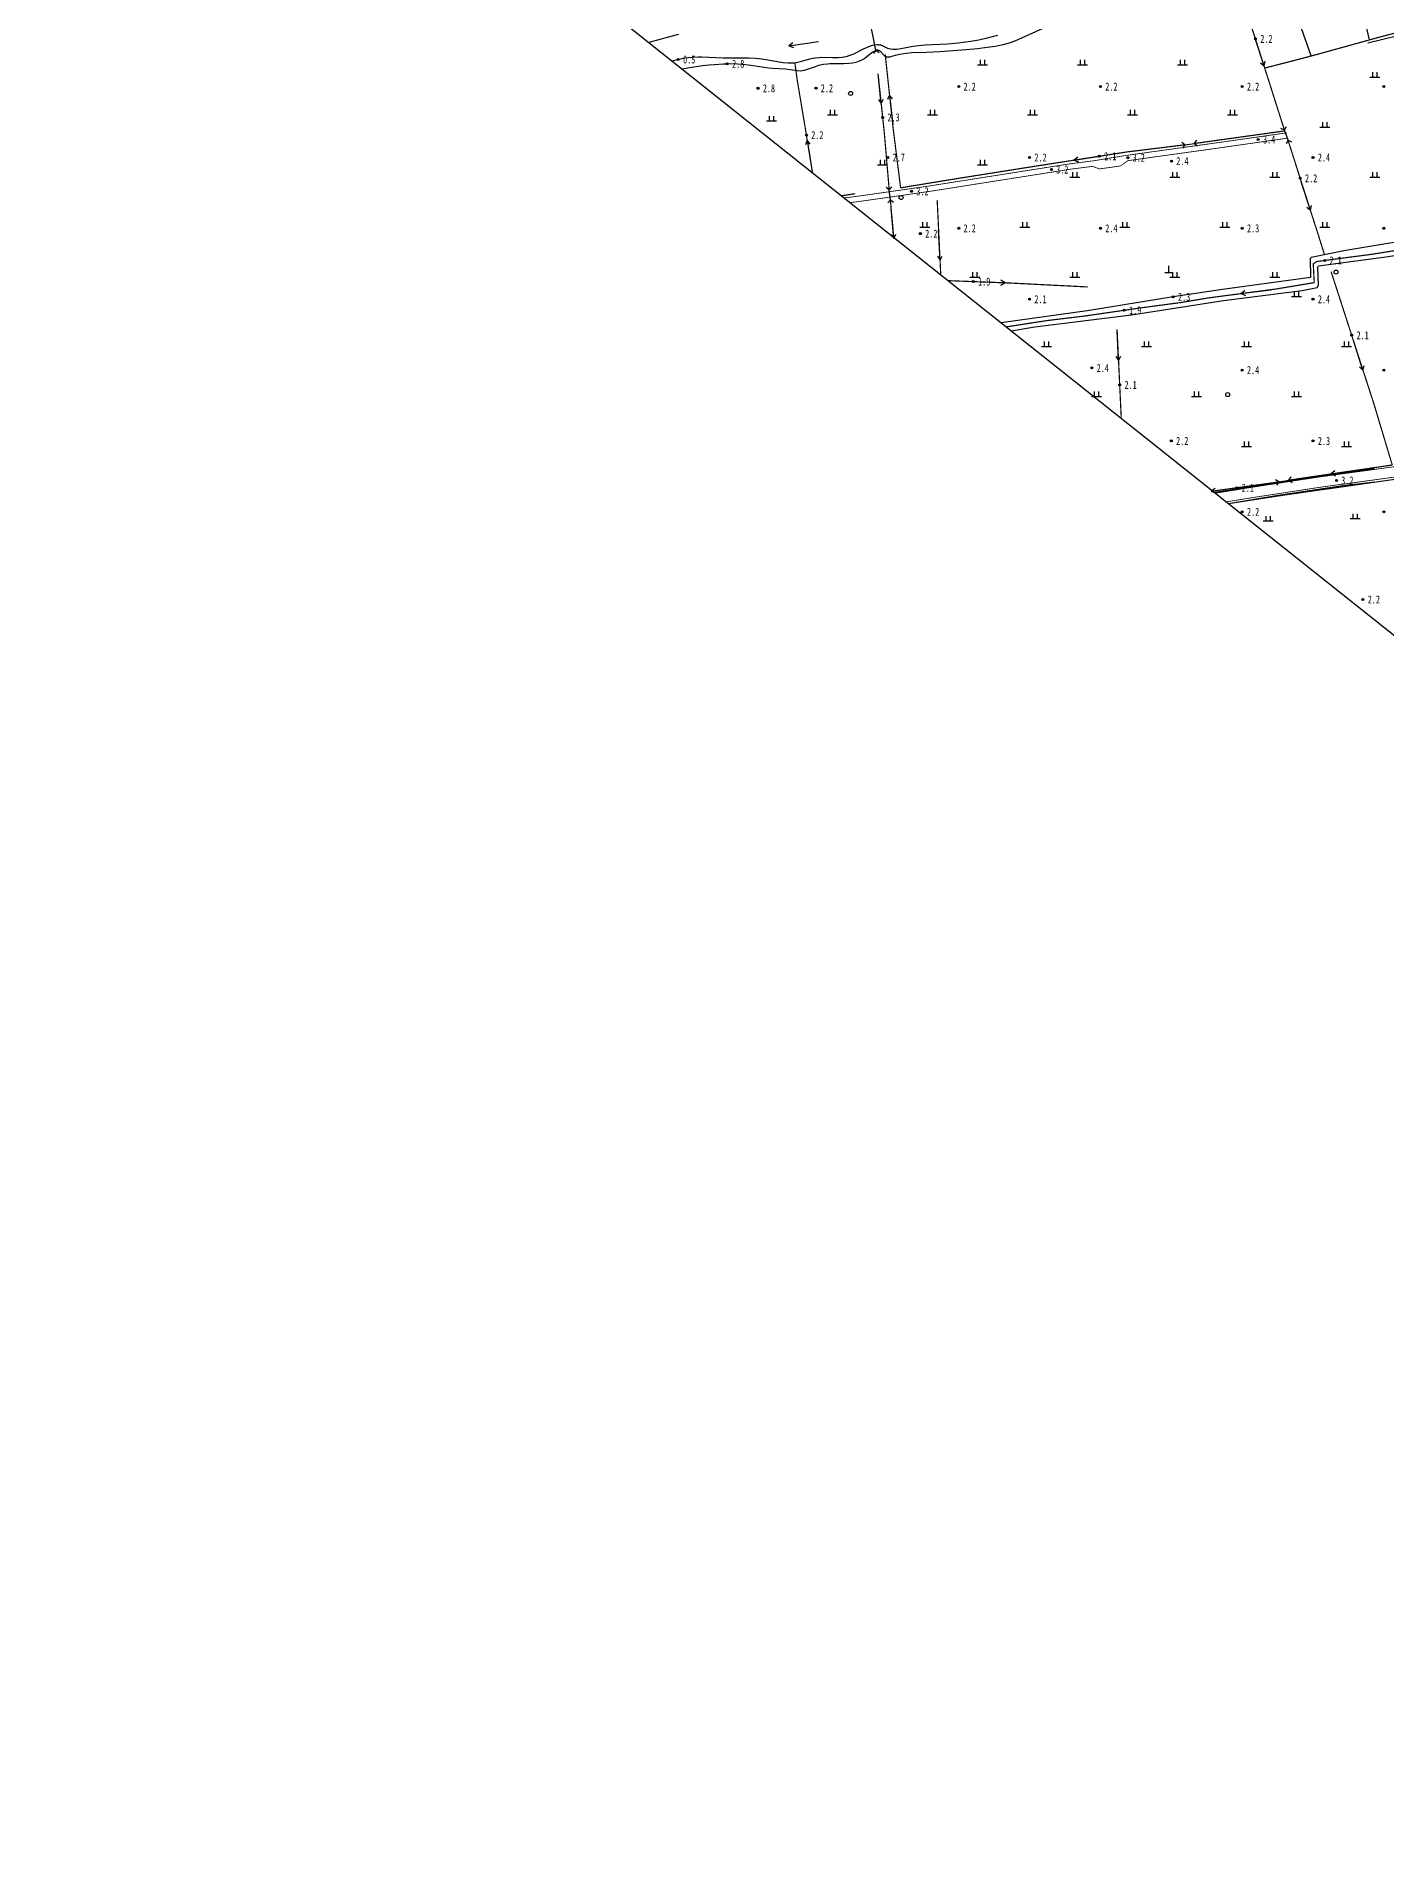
# Model space of a CAD drawing. Header units: metres. Extents: x 494039 to 619385, y 3351420 to 3402703.
# Drawn here: x 580710 to 581386, y 3396165 to 3397069 of the extents above; entities that cross this region are included whole.
import ezdxf
from ezdxf.enums import TextEntityAlignment as Align

# ---------------------------------------------------------------- set-up
doc = ezdxf.new("R2010")
doc.units = ezdxf.units.M
for name, pattern in [('2180', [0]), ('4410a', [0]), ('4430', [0]), ('8521', [0]), ('9376', [0]), ('9610', [0])]:
    doc.linetypes.add(name, pattern=pattern)
for name, color, linetype in [('210100', 130, 'Continuous'), ('220200', 130, 'Continuous'), ('220900', 130, '2180'), ('261301', 141, 'Continuous'), ('340703', 8, 'Continuous'), ('440100', 8, 'Continuous'), ('440300', 8, '4430'), ('450504', 8, 'Continuous'), ('510301', 8, 'Continuous'), ('720100', 8, 'Continuous'), ('760201', 8, '8521'), ('810100', 8, '9610'), ('810302', 8, 'Continuous'), ('810510', 8, 'Continuous'), ('范围线', 8, 'Continuous')]:
    doc.layers.add(name, color=color, linetype=linetype)

# ---------------------------------------------------------------- blocks, each defined once
blk = doc.blocks.new('of')
at = {"color": 0, "linetype": 'Continuous'}
for p, q in [((-1, 0), (1, 0)), ((0, 0), (0, 1.7))]:
    blk.add_line(p, q, dxfattribs=at)
blk = doc.blocks.new('gc170')
at = {"linetype": 'Continuous'}
blk.add_circle((0, 0), 0.5, dxfattribs=at)
blk = doc.blocks.new('gu')
at = {"flags": 128}
for points in [[(3.75, 0), (-3.75, 0)], [(2.71, -0.6), (3.75, 0), (3.75, 0), (2.71, 0.6)]]:
    blk.add_lwpolyline(points, dxfattribs=at)
blk = doc.blocks.new('p_point')
for radius in [0.25, 0.2, 0.15, 0.1, 0.05]:
    blk.add_circle((0, 0), radius)
blk.add_point((0, 0))
blk = doc.blocks.new('vm')
at = {"linetype": 'Continuous'}
for p, q in [((1.25, 0), (-1.25, 0)), ((-0.5, 0), (-0.5, 1.3)), ((0.5, 1.3), (0.5, 0))]:
    blk.add_line(p, q, dxfattribs=at)
blk = doc.blocks.new('1-3&1-4')
at = {"layer": '210100', "color": 141, "linetype": 'Continuous', "flags": 128}
for points in [[(581191.0677, 3397069.2106), (581189.0014, 3397068.6156), (581185.0723, 3397067.5857), (581181.577, 3397066.7992), (581179.7008, 3397066.4394), (581177.6331, 3397066.1003), (581173.8903, 3397065.6084), (581171.3852, 3397065.3438), (581165.9469, 3397064.888), (581154.8726, 3397064.2292), (581151.5117, 3397063.9514), (581148.7544, 3397063.5822), (581142.6773, 3397062.3978), (581140.7341, 3397062.1596), (581139.2996, 3397062.1176), (581138.5922, 3397062.1547), (581137.431, 3397062.3213), (581136.22, 3397062.6704), (581133.8889, 3397063.7479), (581132.5913, 3397064.2367), (581131.8897, 3397064.3798), (581131.3829, 3397064.4295), (581130.8703, 3397064.4402), (581129.8331, 3397064.3576), (581129.1799, 3397064.245), (581127.8726, 3397063.9061), (581125.8392, 3397063.1548), (581123.8114, 3397062.2292), (581119.0677, 3397059.866), (581116.6945, 3397058.8906), (581115.3699, 3397058.4896), (581114.2214, 3397058.2451), (581113.2821, 3397058.1086), (581111.3673, 3397057.9623), (581108.4313, 3397057.9526), (581103.1394, 3397058.0643), (581101.8223, 3397058.0286), (581099.865, 3397057.8633), (581098.711, 3397057.6796), (581097.042, 3397057.2869), (581093.0194, 3397056.073), (581091.0032, 3397055.5575), (581089.556, 3397055.3199), (581088.0362, 3397055.2231), (581086.1942, 3397055.2743), (581083.8802, 3397055.5199), (581081.8279, 3397055.839), (581074.111, 3397057.1874), (581071.8807, 3397057.4765), (581070.0538, 3397057.6365), (581066.7492, 3397057.7838), (581064.5374, 3397057.8131), (581056.3913, 3397057.7698), (581053.7925, 3397057.7972), (581043.0431, 3397058.2531), (581041.3793, 3397058.2747), (581038.3991, 3397058.1962), (581036.2746, 3397058.0091), (581033.8884, 3397057.6445), (581032.464, 3397057.3618), (581029.6276, 3397056.6878), (581028.3812, 3397056.3391)], [(581031.5703, 3397069.6951), (581027.0213, 3397068.499), (581017.3839, 3397065.8654), (581016.6405, 3397065.6812)]]:
    blk.add_lwpolyline(points, dxfattribs=at)
at = {"layer": '220200', "color": 141, "linetype": 'Continuous', "const_width": 0.6, "flags": 128}
for points in [[(581334.5552, 3397021.4391), (581319.9298, 3397067.4561), (581310.9298, 3397094.7069)], [(581142.5423, 3396992.9836), (581138.7355, 3397023.321), (581134.8304, 3397059.7315)], [(581098.4454, 3397000.5891), (581094.9003, 3397022.697), (581090.8112, 3397047.0977), (581089.7069, 3397055.338)], [(581131.4803, 3397048.0692), (581134.4471, 3397019.8682), (581136.8435, 3396991.9404)], [(581142.5423, 3396992.9836), (581171.5316, 3396997.7267), (581206.6511, 3397003.2899), (581255.3789, 3397010.8792), (581284.6832, 3397014.4874)], [(581289.4546, 3397015.1459), (581334.5552, 3397021.4391)], [(581336.2135, 3397016.8238), (581352.234, 3396966.6775), (581354.4572, 3396959.5485)], [(581137.4098, 3396987.0055), (581138.857, 3396971.0997), (581139.1456, 3396968.2039)], [(581162.6073, 3396949.5355), (581160.8256, 3396986.9123)], [(581195.3783, 3396923.4597), (581215.5802, 3396926.5971), (581234.3911, 3396928.865), (581262.479, 3396932.9439), (581282.4822, 3396935.6184), (581297.0439, 3396938.0275), (581330.2866, 3396942.4051), (581349.3151, 3396945.5866), (581348.8415, 3396954.9955), (581350.6578, 3396956.1586), (581378.1909, 3396959.7594), (581409.0101, 3396964.6819), (581410.6066, 3396964.3473), (581412.3601, 3396956.2705), (581413.5431, 3396955.5427), (581489.7397, 3396963.975), (581527.2201, 3396968.8178), (581556.3572, 3396972.6629)], [(581388.3368, 3396854.3985), (581379.0515, 3396885.2939), (581357.7296, 3396951.1708)], [(581166.33, 3396946.5734), (581197.3919, 3396945.3755), (581236.1073, 3396943.4234)], [(581336.7079, 3396846.8557), (581388.3368, 3396854.3985)], [(581298.5643, 3396841.3547), (581331.5713, 3396845.9193)]]:
    blk.add_lwpolyline(points, dxfattribs=at)
for points, elevation in [([(581112.9986, 3396989.0091), (581119.823, 3396990.0465)], 2.4269), ([(581252.8491, 3396877.7302), (581250.7639, 3396922.2622)], 2.3912)]:
    blk.add_lwpolyline(points, dxfattribs=dict(at, elevation=elevation))
at = {"layer": '220900', "color": 141, "linetype": 'Continuous'}
for p, q in [((581334.4302, 3397021.8322), (581332.6235, 3397022.6901)), ((581334.4302, 3397021.8322), (581335.2881, 3397023.6389)), ((581284.6832, 3397014.4874), (581283.0889, 3397015.695)), ((581284.6832, 3397014.4874), (581283.4756, 3397012.8931)), ((581289.4546, 3397015.1459), (581290.6622, 3397016.7402)), ((581289.4546, 3397015.1459), (581291.0489, 3397013.9383)), ((581336.2135, 3397016.8238), (581335.3556, 3397015.0171)), ((581336.2135, 3397016.8238), (581338.0202, 3397015.9659)), ((581136.8435, 3396991.9404), (581135.2773, 3396993.1842)), ((581137.4098, 3396987.0055), (581136.166, 3396985.4393)), ((581136.8435, 3396991.9404), (581138.0873, 3396993.5066)), ((581137.4098, 3396987.0055), (581138.976, 3396985.7617)), ((581331.5713, 3396845.9193), (581329.9264, 3396847.057)), ((581331.5713, 3396845.9193), (581330.4336, 3396844.2744)), ((581336.7079, 3396846.8557), (581337.8456, 3396848.5006)), ((581336.7079, 3396846.8557), (581338.3528, 3396845.718))]:
    blk.add_line(p, q, dxfattribs=at)
at = {"layer": '220900', "color": 141, "linetype": '2180', "flags": 128}
for points, elevation in [([(581284.6832, 3397014.4874), (581289.4546, 3397015.1459)], 2.4566), ([(581336.2135, 3397016.8238), (581334.4302, 3397021.8322)], 2.9881), ([(581331.5713, 3396845.9193), (581336.7079, 3396846.8557)], 3.0854)]:
    blk.add_lwpolyline(points, dxfattribs=dict(at, elevation=elevation))
blk.add_lwpolyline([(581137.4098, 3396987.0055), (581136.8435, 3396991.9404)], dxfattribs=at)
at = {"layer": '440100', "color": 8, "linetype": '4410a', "const_width": 0.4, "flags": 128}
for points in [[(581114.3954, 3396987.8977), (581124.3999, 3396989.2461), (581156.2011, 3396993.8075), (581227.5446, 3397005.0396), (581238.9939, 3397006.5019), (581255.1933, 3397009.1666), (581300.9511, 3397015.5335), (581335.6537, 3397020.4908)], [(581299.8874, 3396840.3019), (581318.0571, 3396843.2587), (581352.2244, 3396848.4851), (581394.5629, 3396854.2497), (581437.9413, 3396860.3734), (581474.9974, 3396865.5247), (581520.6691, 3396872.27), (581581.9254, 3396880.9755)]]:
    blk.add_lwpolyline(points, dxfattribs=at)
at = {"layer": '440100', "color": 8, "linetype": 'Continuous', "const_width": 0.4, "flags": 128}
for points in [[(581117.329, 3396985.5634), (581124.7726, 3396986.5666), (581156.6045, 3396991.1324), (581227.9258, 3397002.361), (581238.6304, 3397003.7282), (581241.8664, 3397002.4066), (581252.467, 3397003.9226), (581256.2185, 3397006.578), (581301.3287, 3397012.8547), (581336.0362, 3397017.8127)], [(581305.3315, 3396835.9701), (581318.8601, 3396838.1716), (581352.9612, 3396843.3879), (581395.2702, 3396849.1484), (581438.6558, 3396855.2731), (581475.7282, 3396860.4267), (581521.4076, 3396867.1731), (581582.6501, 3396875.8766)]]:
    blk.add_lwpolyline(points, dxfattribs=at)
at = {"layer": '440300', "color": 8, "linetype": '4430', "const_width": 0.6, "flags": 128}
blk.add_lwpolyline([(581324.5632, 3397052.8716), (581335.7158, 3397055.7132), (581344.788, 3397058.0848), (581351.3416, 3397059.8502), (581381.997, 3397068.3292), (581389.8201, 3397070.4026), (581403.0534, 3397073.7757), (581414.4222, 3397076.5614), (581421.739, 3397078.2912), (581438.1733, 3397082.0513), (581465.9818, 3397088.2693), (581470.9161, 3397089.4252), (581478.644, 3397091.3402), (581484.2766, 3397092.8573), (581487.8001, 3397093.858), (581510.039, 3397100.4851), (581517.9388, 3397102.4836), (581519.2069, 3397099.4232)], dxfattribs=at)
at = {"layer": '450504', "color": 8, "linetype": 'Continuous'}
for q in [(581129.012, 3397060.1098), (581131.7872, 3397060.6558)]:
    blk.add_line((581130.1266, 3397061.7704), q, dxfattribs=at)
at = {"layer": '450504', "color": 8, "linetype": 'Continuous', "elevation": 2.6068, "flags": 128}
blk.add_lwpolyline([(581130.1266, 3397061.7704), (581126.0686, 3397082.3983)], dxfattribs=at)
at = {"layer": '760201', "color": 8, "linetype": '8521', "flags": 128}
for points in [[(581033.1779, 3397052.5224), (581038.2019, 3397053.3504), (581043.4774, 3397054.0952), (581046.9042, 3397054.4908), (581049.466, 3397054.7206), (581053.977, 3397054.9917), (581055.9119, 3397055.0556), (581059.4565, 3397055.0729), (581061.0648, 3397055.0264), (581063.3112, 3397054.8848), (581066.5484, 3397054.5053), (581073.2699, 3397053.4527), (581076.4994, 3397053.0327), (581078.4444, 3397052.8649), (581084.9611, 3397052.441), (581087.2819, 3397052.1651), (581090.9183, 3397051.6052), (581092.2897, 3397051.5379), (581093.3652, 3397051.615), (581094.4974, 3397051.8211), (581095.9942, 3397052.2415), (581099.9162, 3397053.6796), (581101.6243, 3397054.2377), (581102.3945, 3397054.4386), (581103.9563, 3397054.7419), (581105.9382, 3397054.9759), (581107.1381, 3397055.0596), (581108.7452, 3397055.1256), (581113.9607, 3397055.2118), (581116.7128, 3397055.3438), (581118.627, 3397055.556), (581120.1135, 3397055.835), (581120.8379, 3397056.0215), (581121.6295, 3397056.2743), (581122.7595, 3397056.7415), (581124.4288, 3397057.6815), (581125.6844, 3397058.5879), (581128.3409, 3397060.7441), (581129.585, 3397061.5434), (581130.3038, 3397061.8378), (581130.6522, 3397061.9153), (581131.1031, 3397061.9332), (581131.5358, 3397061.8402), (581131.9099, 3397061.6501), (581132.3641, 3397061.2834), (581134.087, 3397059.3499), (581134.6453, 3397058.8742), (581135.2727, 3397058.5541), (581135.8858, 3397058.4286), (581136.2527, 3397058.4152), (581137.1134, 3397058.508), (581137.6076, 3397058.6158), (581140.0618, 3397059.3515), (581141.9779, 3397059.8232), (581144.1661, 3397060.1989), (581145.3997, 3397060.35), (581148.1448, 3397060.5719), (581155.5317, 3397060.8323), (581162.1121, 3397061.1653), (581166.5315, 3397061.4552), (581175.3965, 3397062.1444), (581180.9191, 3397062.6746), (581185.7758, 3397063.2472), (581189.8528, 3397063.8577), (581191.323, 3397064.1241), (581193.8718, 3397064.6729), (581195.6674, 3397065.1504), (581197.4469, 3397065.7184), (581200.0779, 3397066.7013), (581203.1096, 3397067.9781), (581213.8563, 3397072.8512), (581217.8302, 3397074.4617), (581220.7768, 3397075.4879), (581222.7587, 3397076.1206), (581228.2497, 3397077.7409), (581239.2648, 3397080.8819), (581242.245, 3397081.8076), (581244.8337, 3397082.6742), (581252.5279, 3397085.4844), (581259.3161, 3397088.138), (581263.9076, 3397090.0294), (581273.9267, 3397094.3337), (581277.2933, 3397095.6686), (581279.9402, 3397096.6035), (581281.8542, 3397097.1861), (581283.5791, 3397097.6251), (581286.2885, 3397098.1794), (581290.0575, 3397098.7841), (581299.3634, 3397100.0902), (581301.5349, 3397100.4589), (581305.2033, 3397101.1884), (581306.9191, 3397101.5828), (581309.6901, 3397102.3133), (581317.5048, 3397104.821), (581318.7435, 3397105.1644), (581320.7411, 3397105.6112), (581322.257, 3397105.8315), (581323.5922, 3397105.9214), (581325.9937, 3397105.9042), (581329.4998, 3397105.7569), (581331.6678, 3397105.7733), (581333.1607, 3397105.9137), (581334.2452, 3397106.1142), (581335.7526, 3397106.525), (581337.6632, 3397107.2098), (581342.2983, 3397109.1701), (581344.004, 3397109.8332), (581345.1729, 3397110.2282), (581347.304, 3397110.833), (581348.5001, 3397111.1174), (581350.9123, 3397111.5869), (581353.3453, 3397111.9289), (581356.3442, 3397112.1601), (581359.0921, 3397112.1875), (581367.0258, 3397112.0055), (581368.2357, 3397112.0295), (581370.3384, 3397112.1646), (581372.6196, 3397112.5016), (581374.6821, 3397112.9739), (581377.4102, 3397113.7628), (581385.2405, 3397116.3273), (581388.0064, 3397117.0903), (581390.6751, 3397117.6302), (581392.6008, 3397117.8748), (581393.5655, 3397117.9446), (581395.2178, 3397117.968), (581396.3619, 3397117.9053), (581398.4533, 3397117.6582), (581404.711, 3397116.5765), (581412.8955, 3397118.0544), (581419.3597, 3397119.6204)], [(581518.152, 3397099.0951), (581515.7899, 3397099.4923), (581511.0281, 3397098.6776), (581476.8709, 3397089.4282), (581422.4694, 3397076.6102), (581376.0775, 3397065.2599)], [(581556.9621, 3396976.2332), (581543.1361, 3396974.4432), (581493.7514, 3396968.2049), (581446.0402, 3396963.109), (581416.0796, 3396959.5692), (581415.3013, 3396960.5693), (581413.8741, 3396968.6915), (581412.2849, 3396969.4568), (581364.1229, 3396961.4793), (581347.7535, 3396958.2095), (581347.2153, 3396957.5836), (581347.4151, 3396948.0816), (581303.5443, 3396942.1521), (581278.8207, 3396938.5138), (581237.0477, 3396931.7088), (581192.8662, 3396925.4586)], [(581197.8035, 3396921.53), (581209.5926, 3396923.4181), (581257.9299, 3396929.5614), (581280.4759, 3396932.9634), (581303.9598, 3396936.6569), (581343.2459, 3396941.6297), (581350.799, 3396943.1482), (581351.4066, 3396944.3586), (581351.1009, 3396953.3354), (581351.403, 3396953.9957), (581385.0788, 3396958.5029), (581408.3333, 3396961.9775), (581408.7689, 3396961.9641), (581409.1813, 3396961.5604), (581410.6142, 3396953.5179), (581410.8005, 3396953.1069), (581411.4489, 3396952.6674), (581425.8181, 3396953.6415), (581503.9974, 3396963.2691), (581558.8566, 3396969.5304)], [(581586.4961, 3396870.7135), (581582.6498, 3396873.1586), (581575.7677, 3396872.6378), (581498.8658, 3396862.3641), (581448.268, 3396855.4627), (581334.6627, 3396839.343), (581306.4844, 3396835.0527)]]:
    blk.add_lwpolyline(points, dxfattribs=at)
at = {"layer": '810100', "color": 8, "linetype": '9610', "flags": 128}
blk.add_lwpolyline([(581347.8705, 3397058.9245), (581331.2406, 3397105.7689)], dxfattribs=at)
at = {"layer": '810100', "color": 8, "linetype": '9610', "elevation": 3.0067, "flags": 128}
blk.add_lwpolyline([(581377.015, 3397066.96), (581366.5379, 3397112.0544)], dxfattribs=at)
at = {"layer": '810510', "color": 8, "linetype": '9376', "elevation": 3.5068, "flags": 128}
blk.add_lwpolyline([(581379.3298, 3396852.5628), (581338.0578, 3396846.5321), (581299.5199, 3396840.5943)], dxfattribs=at)
at = {"layer": '810510', "color": 8, "linetype": '9376', "flags": 128}
blk.add_lwpolyline([(581306.4424, 3396835.0861), (581330.3735, 3396839.1117), (581363.6803, 3396844.1331), (581379.672, 3396846.0147)], dxfattribs=at)
at = {"layer": '范围线', "color": 8, "flags": 128}
blk.add_lwpolyline([(580974.9971, 3398172.2884), (580158.1729, 3397748.7629), (583102.2681, 3395406.1495), (589376.9328, 3392493.3034), (594318.9563, 3392016.403), (594002.9657, 3392059.9931), (593709.5027, 3392110.274), (593489.39, 3392154.2585), (593446.55, 3392164.1073), (593184.0367, 3392224.4585), (592856.0894, 3392311.9807), (592630.9821, 3392379.424), (592345.2786, 3392474.0542), (592112.8421, 3392558.6278), (591835.9381, 3392668.5492), (591571.4074, 3392783.2499), (591303.4331, 3392909.9936), (591275.2655, 3392923.316), (591065.2798, 3393031.2284), (591019.813, 3393054.5939), (590886.2864, 3393127.1825), (590776.1303, 3393189.2284), (589711.9005, 3393302.4152), (583546.9224, 3396125.8295)], close=True, dxfattribs=at)
at = {"layer": '261301', "color": 141, "linetype": 'Continuous', "xscale": 2, "yscale": 2}
for p, rotation in [((581094.1223, 3397065.063, 0.979), 188.2624723240859), ((581321.9584, 3397061.0707, 3.2731), 287.6248131556732), ((581132.0578, 3397042.5796, 2.7874), 276.0052290704202), ((581137.8151, 3397031.9029, 2.8073), 96.11939971114691), ((581097.0426, 3397009.3374, 2.8852), 99.16753518124285), ((581236.7257, 3397007.974, 2.8518), 188.8526188530707), ((581345.1388, 3396988.8865, 3.0668), 287.7164864028942), ((581138.4864, 3396975.1733, 2.2995), 275.4036233855328), ((581161.9032, 3396964.2487, 2.2995), 272.7336400602232), ((581187.2464, 3396945.7668, 2.2995), 357.7892247473939), ((581320.2188, 3396941.0793, 2.1126), 187.5004384565619), ((581251.1425, 3396914.1757, 2.3884), 272.6820738586614), ((581371.3963, 3396908.9457, 3.2553), 287.934210365044), ((581365.1924, 3396851.0172, 2.4351), 188.3140385256477), ((581305.2892, 3396842.2847, 2.4351), 187.872861023397)]:
    blk.add_blockref('gu', p, dxfattribs=dict(at, rotation=rotation))
at = {"layer": '340703', "color": 8, "linetype": 'Continuous', "xscale": 2, "yscale": 2}
blk.add_blockref('of', (581276.6969, 3396950.5795, 2.8007), dxfattribs=at)
at = {"layer": '510301', "color": 8, "linetype": 'Continuous', "xscale": 2, "yscale": 2}
for p in [(581117.5558, 3397040.1839, 3.0539), (581142.7891, 3396988.1058, 3.1507), (581360.2164, 3396950.853, 3.1929), (581306.0495, 3396889.606, 2.4444)]:
    blk.add_blockref('gc170', p, dxfattribs=at)
at = {"layer": '720100', "color": 8, "linetype": 'Continuous', "xscale": 2, "yscale": 2, "zscale": 2}
for p in [(581319.9298, 3397067.4561, 2.2), (581031.3829, 3397057.1793, 0.4997), (581055.8898, 3397055.0164, 2.8377), (581071.2508, 3397042.7285, 2.8136), (581100.2224, 3397042.7787, 2.1818), (581171.5906, 3397043.592, 2.2389), (581242.4454, 3397043.5922, 2.1893), (581313.3002, 3397043.5923, 2.2478), (581384.1549, 3397043.5924, 2.3577), (581133.5726, 3397028.1805, 2.2708), (581095.438, 3397019.3442, 2.194), (581321.3528, 3397017.1411, 3.3999), (581136.1631, 3397008.1646, 2.6533), (581207.0179, 3397008.1647, 2.2041), (581241.9002, 3397008.7799, 2.1), (581256.1358, 3397008.0539, 3.1551), (581277.9387, 3397006.3713, 2.4069), (581348.7275, 3397008.165, 2.3646), (581217.9225, 3397002.1351, 3.164), (581342.3033, 3396997.7621, 2.2), (581147.9831, 3396991.2326, 3.2204), (581152.4154, 3396970.0739, 2.2288), (581171.5904, 3396972.7372, 2.1662), (581242.4452, 3396972.7374, 2.4082), (581313.3, 3396972.7375, 2.3271), (581384.1548, 3396972.7377, 2.3525), (581354.566, 3396956.6697, 2.1244), (581178.8848, 3396946.0893, 1.9), (581207.0178, 3396937.3099, 2.0847), (581254.3441, 3396931.7626, 1.8871), (581278.8207, 3396938.5138, 2.3221), (581348.7273, 3396937.3102, 2.3511), (581368.058, 3396919.2598, 2.1), (581238.1743, 3396902.9342, 2.4424), (581313.2999, 3396901.8827, 2.351), (581384.1547, 3396901.8829, 2.3473), (581252.0655, 3396894.4641, 2.111), (581277.8724, 3396866.4553, 2.2017), (581348.7272, 3396866.4554, 2.3301), (581310.6908, 3396843.0317, 2.1), (581360.4161, 3396846.7059, 3.2416), (581313.2997, 3396831.0279, 2.1806), (581384.1545, 3396831.0281, 2.1618), (581373.6765, 3396787.1702, 2.2174)]:
    blk.add_blockref('p_point', p, dxfattribs=at)
at = {"layer": '810302', "color": 8, "linetype": 'Continuous', "xscale": 2, "yscale": 2}
for p in [(581183.452, 3397054.3037), (581233.452, 3397054.3037), (581283.452, 3397054.3037), (581379.7051, 3397048.1934), (581108.452, 3397029.3037), (581158.452, 3397029.3037), (581208.452, 3397029.3037), (581258.452, 3397029.3037), (581308.452, 3397029.3037), (581077.9198, 3397026.2319), (581354.7051, 3397023.1934), (581133.452, 3397004.3037), (581183.452, 3397004.3037), (581229.7051, 3396998.1934), (581279.7051, 3396998.1934), (581329.7051, 3396998.1934), (581379.7051, 3396998.1934), (581154.7051, 3396973.1934), (581204.7051, 3396973.1934), (581254.7051, 3396973.1934), (581304.7051, 3396973.1934), (581354.7051, 3396973.1934), (581179.7051, 3396948.1934), (581229.7051, 3396948.1934), (581279.7051, 3396948.1934), (581329.7051, 3396948.1934), (581340.4936, 3396938.5539), (581215.4936, 3396913.5539), (581265.4936, 3396913.5539), (581315.4936, 3396913.5539), (581365.4936, 3396913.5539), (581240.4936, 3396888.5539), (581290.4936, 3396888.5539), (581340.4936, 3396888.5539), (581315.4936, 3396863.5539), (581365.4936, 3396863.5539), (581326.2431, 3396826.287), (581369.7847, 3396827.4274)]:
    blk.add_blockref('vm', p, dxfattribs=at)
at = {"layer": '720100', "color": 8, "width": 0.75}
for s, p in [('2.2', (581322.3298, 3397067.4561, 2.2)), ('0.5', (581033.7829, 3397057.1793, 0.4997)), ('2.8', (581058.2898, 3397055.0164, 2.8377)), ('2.8', (581073.6508, 3397042.7285, 2.8136)), ('2.2', (581102.6224, 3397042.7787, 2.1818)), ('2.2', (581173.9906, 3397043.592, 2.2389)), ('2.2', (581244.8454, 3397043.5922, 2.1893)), ('2.2', (581315.7002, 3397043.5923, 2.2478)), ('2.3', (581135.9726, 3397028.1805, 2.2708)), ('2.2', (581097.838, 3397019.3442, 2.194)), ('3.4', (581323.7528, 3397017.1411, 3.3999)), ('2.7', (581138.5631, 3397008.1646, 2.6533)), ('2.2', (581209.4179, 3397008.1647, 2.2041)), ('3.2', (581220.3225, 3397002.1351, 3.164)), ('2.1', (581244.3002, 3397008.7799, 2.1)), ('3.2', (581258.5358, 3397008.0539, 3.1551)), ('2.4', (581280.3387, 3397006.3713, 2.4069)), ('2.4', (581351.1275, 3397008.165, 2.3646)), ('2.2', (581344.7033, 3396997.7621, 2.2)), ('3.2', (581150.3831, 3396991.2326, 3.2204)), ('2.2', (581154.8154, 3396970.0739, 2.2288)), ('2.2', (581173.9904, 3396972.7372, 2.1662)), ('2.4', (581244.8452, 3396972.7374, 2.4082)), ('2.3', (581315.7, 3396972.7375, 2.3271)), ('2.1', (581356.966, 3396956.6697, 2.1244)), ('1.9', (581181.2848, 3396946.0893, 1.9)), ('2.1', (581209.4178, 3396937.3099, 2.0847)), ('1.9', (581256.7441, 3396931.7626, 1.8871)), ('2.3', (581281.2207, 3396938.5138, 2.3221)), ('2.4', (581351.1273, 3396937.3102, 2.3511)), ('2.1', (581370.458, 3396919.2598, 2.1)), ('2.4', (581240.5743, 3396902.9342, 2.4424)), ('2.1', (581254.4655, 3396894.4641, 2.111)), ('2.4', (581315.6999, 3396901.8827, 2.351)), ('2.2', (581280.2724, 3396866.4553, 2.2017)), ('2.3', (581351.1272, 3396866.4554, 2.3301)), ('2.1', (581313.0908, 3396843.0317, 2.1)), ('3.2', (581362.8161, 3396846.7059, 3.2416)), ('2.2', (581315.6997, 3396831.0279, 2.1806)), ('2.2', (581376.0765, 3396787.1702, 2.2174))]:
    blk.add_text(s, height=4, dxfattribs=at).set_placement(p, align=Align.MIDDLE_LEFT)

msp = doc.modelspace()

# ---------------------------------------------------------------- block references
msp.add_blockref('1-3&1-4', (0, 0))

doc.saveas('drawing.dxf')
